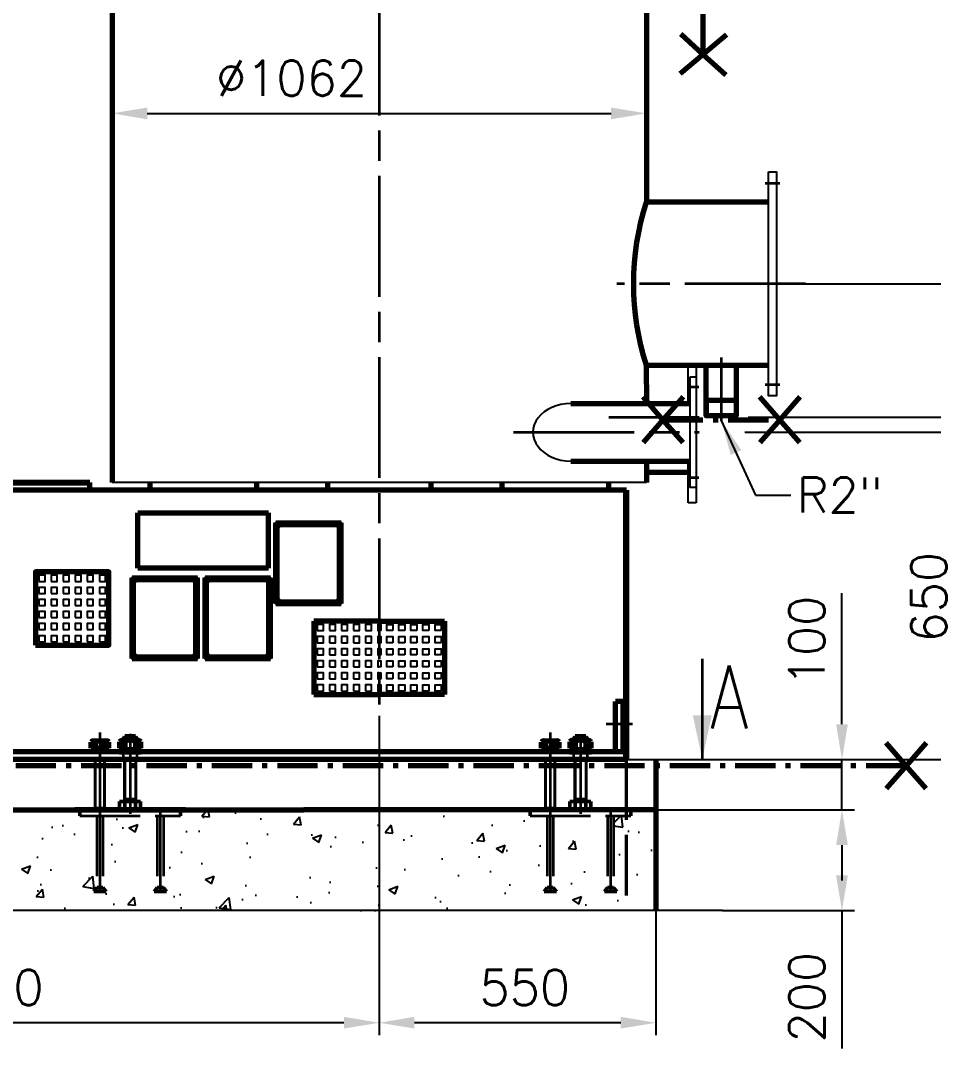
# Model space of a CAD drawing. Extents: x 0 to 11880, y 0 to 8400.
# Drawn here: x 2731 to 4546, y 4411 to 6453 of the extents above; entities that cross this region are included whole.
import ezdxf

# ---------------------------------------------------------------- set-up
doc = ezdxf.new("R2010")
doc.units = 0
doc.header["$LTSCALE"] = 20
for name, pattern in [('5', [0]), ('ACAD_ISO02W100', [15, 12, -3]), ('ACAD_ISO08W100', [36, 24, -3, 6, -3]), ('CENTER', [2, 1.25, -0.25, 0.25, -0.25]), ('ISO_10', [6.5, 4, -1, 0.5, -1])]:
    doc.linetypes.add(name, pattern=pattern)
doc.layers.get('0').update_dxf_attribs({"linetype": 'CONTINUOUS'})
doc.layers.get('DEFPOINTS').update_dxf_attribs({"linetype": 'CONTINUOUS'})
doc.layers.add('AHL-CEN-35', color=1, linetype='CENTER')
doc.layers.add('AHL-CON-70', color=7, linetype='CONTINUOUS')
for name, color, linetype, lineweight in [('M_EQUIP_A1', 1, 'CONTINUOUS', 35), ('M_EQUIP_D1', 3, 'CONTINUOUS', 35), ('M_EQUIP_E2', 4, 'CONTINUOUS', 25), ('M_EQUIP_E3', 3, 'CONTINUOUS', 35), ('M_EQUIP_E5', 2, 'ACAD_ISO02W100', 50), ('M_EQUIP_E7', 7, 'CONTINUOUS', 70), ('M_EQUIP_E8', 8, 'ACAD_ISO08W100', 18), ('M_EQUIP_H_', 4, 'CONTINUOUS', 25), ('M_EQUIP_T13', 3, 'CONTINUOUS', 35)]:
    doc.layers.add(name, color=color, linetype=linetype, lineweight=lineweight)
doc.styles.add('SIMPLEX', font='simplex.shx')
doc.dimstyles.new('NORDIC', dxfattribs={"dimscale": 20, "dimtxt": 3.5, "dimasz": 3.5, "dimexe": 1.25, "dimexo": 0, "dimgap": 0.6, "dimtad": 0, "dimdec": 0, "dimdsep": 46, "dimtxsty": 'SIMPLEX', "dimcen": 0, "dimclrd": 3, "dimclre": 3, "dimclrt": 3, "dimadec": 0, "dimazin": 0, "dimtfac": 1, "dimtdec": 3, "dimtmove": 0, "dimatfit": 3, "dimfxl": 1, "dimtvp": 1, "dimtolj": 1, "dimtzin": 0, "dimarcsym": 0})

# ---------------------------------------------------------------- blocks, each defined once
blk = doc.blocks.new('*D11')
at = {"layer": 'DEFPOINTS', "color": 0, "linetype": 'Continuous', "lineweight": 25, "transparency": 16777216}
for p in [(2965.9, 7425.1), (5756, 7425.1), (3994, 4984.9)]:
    blk.add_point(p, dxfattribs=at)
at = {"layer": 'M_EQUIP_D1', "color": 3, "linetype": 'Continuous', "lineweight": -2, "transparency": 16777216}
for p, q in [((2965.9, 7425.1), (5781, 7425.1)), ((5756, 5054.9), (5756, 7355.1)), ((3994, 4984.9), (5781, 4984.9))]:
    blk.add_line(p, q, dxfattribs=at)
at = {"layer": 'M_EQUIP_D1', "color": 3, "linetype": 'Continuous', "lineweight": 25, "transparency": 16777216}
for points in [[(5744.4, 7355.1), (5767.7, 7355.1), (5756, 7425.1)], [(5744.4, 5054.9), (5767.7, 5054.9), (5756, 4984.9)]]:
    blk.add_solid(points, dxfattribs=at)
at = {"layer": 'M_EQUIP_D1', "color": 3, "linetype": 'Continuous', "transparency": 16777216, "insert": (5686, 6205), "char_height": 70, "attachment_point": 5, "rotation": 90, "style": 'SIMPLEX'}
blk.add_mtext('\\A1;~2440', dxfattribs=at)
blk = doc.blocks.new('*D12')
at = {"layer": 'DEFPOINTS', "color": 0, "linetype": 'Continuous', "lineweight": 25, "transparency": 16777216}
for p in [(4025, 6909.9), (5563.3, 6909.9), (3994, 4984.9)]:
    blk.add_point(p, dxfattribs=at)
at = {"layer": 'M_EQUIP_D1', "color": 3, "linetype": 'Continuous', "lineweight": -2, "transparency": 16777216}
for p, q in [((4025, 6909.9), (5588.3, 6909.9)), ((5563.3, 5054.9), (5563.3, 6839.9)), ((3994, 4984.9), (5588.3, 4984.9))]:
    blk.add_line(p, q, dxfattribs=at)
at = {"layer": 'M_EQUIP_D1', "color": 3, "linetype": 'Continuous', "lineweight": 25, "transparency": 16777216}
for points in [[(5551.6, 6839.9), (5575, 6839.9), (5563.3, 6909.9)], [(5551.6, 5054.9), (5575, 5054.9), (5563.3, 4984.9)]]:
    blk.add_solid(points, dxfattribs=at)
at = {"layer": 'M_EQUIP_D1', "color": 3, "linetype": 'Continuous', "transparency": 16777216, "insert": (5493.3, 5947.4), "char_height": 70, "attachment_point": 5, "rotation": 90, "style": 'SIMPLEX'}
blk.add_mtext('\\A1;1925', dxfattribs=at)
blk = doc.blocks.new('*D43')
at = {"layer": 'DEFPOINTS', "color": 0, "linetype": 'Continuous', "lineweight": 25, "transparency": 16777216}
for p in [(3975, 6268.5), (2913, 6207.1), (3975, 6202.1)]:
    blk.add_point(p, dxfattribs=at)
at = {"layer": 'M_EQUIP_D1', "color": 3, "linetype": 'Continuous', "lineweight": -2, "transparency": 16777216}
for p, q in [((2913, 6207.1), (2913, 6293.5)), ((3975, 6202.1), (3975, 6293.5)), ((2983, 6268.5), (3905, 6268.5))]:
    blk.add_line(p, q, dxfattribs=at)
at = {"layer": 'M_EQUIP_D1', "color": 3, "linetype": 'Continuous', "lineweight": 25, "transparency": 16777216}
for points in [[(2983, 6280.1), (2983, 6256.8), (2913, 6268.5)], [(3905, 6280.1), (3905, 6256.8), (3975, 6268.5)]]:
    blk.add_solid(points, dxfattribs=at)
at = {"layer": 'M_EQUIP_D1', "color": 3, "linetype": 'Continuous', "transparency": 16777216, "insert": (3269.8, 6338.5), "char_height": 70, "attachment_point": 5, "style": 'SIMPLEX'}
blk.add_mtext('\\A1;%%c1062', dxfattribs=at)
blk = doc.blocks.new('KILVET')
at = {"layer": 'M_EQUIP_E7', "linetype": 'Continuous'}
for p, q in [((-63.3, -81.7), (-63.3, 78.3)), ((-63.3, 78.3), (66.7, 78.3)), ((-60.3, -75), (-60.3, 71.5)), ((-56.6, 75.3), (59.9, 75.3)), ((63.7, -75), (63.7, 71.5)), ((66.7, -81.7), (66.7, 78.3)), ((-56.6, -78.7), (59.9, -78.7)), ((-63.3, -81.7), (66.7, -81.7))]:
    blk.add_line(p, q, dxfattribs=at)
for centre in [(-60.3, 75.3), (63.7, 75.3), (-60.3, -78.7), (63.7, -78.7)]:
    blk.add_circle(centre, 1.75, dxfattribs=at)
for centre, start, end in [((-60.3, 75.3), 270, 0), ((63.7, 75.3), 180, 270), ((-60.3, -78.7), 0, 90), ((63.7, -78.7), 90, 180)]:
    blk.add_arc(centre, 3.75, start, end, dxfattribs=at)
blk = doc.blocks.new('10323818')
at = {"layer": 'M_EQUIP_E7', "linetype": 'Continuous'}
for p, q in [((0, 22), (0, -22)), ((4, 22), (0, 22)), ((4, -22), (4, 22)), ((0, -22), (4, -22))]:
    blk.add_line(p, q, dxfattribs=at)
at = {"layer": 'M_EQUIP_E8', "linetype": 'CENTER'}
blk.add_line((-3, 0), (7, 0), dxfattribs=at)
blk = doc.blocks.new('14491978')
at = {"layer": 'M_EQUIP_E7', "linetype": 'Continuous'}
for p, q in [((3.2, 20.9), (16, 20.9)), ((0, 15.7), (0, -15.7)), ((3.2, 10.4), (16, 10.4)), ((19.2, 15.7), (19.2, -15.7)), ((3.2, -10.4), (16, -10.4)), ((3.2, -20.9), (16, -20.9))]:
    blk.add_line(p, q, dxfattribs=at)
for centre, radius, start, end in [((5.9, 15.7), 5.86, 116.9812, 243.0188), ((13.3, 15.7), 5.86, 296.9812, 63.0188), ((18.6, 0), 18.6, 145.918, 214.082), ((0.6, 0), 18.6, 325.918, 34.082), ((5.9, -15.7), 5.86, 116.9812, 243.0188), ((13.3, -15.7), 5.86, 296.9812, 63.0188)]:
    blk.add_arc(centre, radius, start, end, dxfattribs=at)
at = {"layer": 'M_EQUIP_E8', "linetype": 'CENTER'}
blk.add_line((-3.2, 0), (22.4, 0), dxfattribs=at)
blk = doc.blocks.new('*D44')
at = {"layer": 'DEFPOINTS', "color": 0, "linetype": 'Continuous', "lineweight": 25, "transparency": 16777216}
for p in [(4149, 6679.9), (5364.2, 6679.9), (3994, 4984.9)]:
    blk.add_point(p, dxfattribs=at)
at = {"layer": 'M_EQUIP_D1', "color": 3, "linetype": 'Continuous', "lineweight": -2, "transparency": 16777216}
for p, q in [((4149, 6679.9), (5389.2, 6679.9)), ((5364.2, 5054.9), (5364.2, 6609.9)), ((3994, 4984.9), (5389.2, 4984.9))]:
    blk.add_line(p, q, dxfattribs=at)
at = {"layer": 'M_EQUIP_D1', "color": 3, "linetype": 'Continuous', "lineweight": 25, "transparency": 16777216}
for points in [[(5352.5, 6609.9), (5375.8, 6609.9), (5364.2, 6679.9)], [(5352.5, 5054.9), (5375.8, 5054.9), (5364.2, 4984.9)]]:
    blk.add_solid(points, dxfattribs=at)
at = {"layer": 'M_EQUIP_D1', "color": 3, "linetype": 'Continuous', "transparency": 16777216, "insert": (5294.2, 5832.4), "char_height": 70, "attachment_point": 5, "rotation": 90, "style": 'SIMPLEX'}
blk.add_mtext('\\A1;1695', dxfattribs=at)
blk = doc.blocks.new('*D45')
at = {"layer": 'DEFPOINTS', "color": 0, "linetype": 'Continuous', "lineweight": 25, "transparency": 16777216}
for p in [(4291.4, 5929.9), (5177.9, 5929.9), (3994, 4984.9)]:
    blk.add_point(p, dxfattribs=at)
at = {"layer": 'M_EQUIP_D1', "color": 3, "linetype": 'Continuous', "lineweight": -2, "transparency": 16777216}
for p, q in [((4291.4, 5929.9), (5202.9, 5929.9)), ((5177.9, 5054.9), (5177.9, 5859.9)), ((3994, 4984.9), (5202.9, 4984.9))]:
    blk.add_line(p, q, dxfattribs=at)
at = {"layer": 'M_EQUIP_D1', "color": 3, "linetype": 'Continuous', "lineweight": 25, "transparency": 16777216}
for points in [[(5166.2, 5859.9), (5189.5, 5859.9), (5177.9, 5929.9)], [(5166.2, 5054.9), (5189.5, 5054.9), (5177.9, 4984.9)]]:
    blk.add_solid(points, dxfattribs=at)
at = {"layer": 'M_EQUIP_D1', "color": 3, "linetype": 'Continuous', "transparency": 16777216, "insert": (5107.9, 5457.4), "char_height": 70, "attachment_point": 5, "rotation": 90, "style": 'SIMPLEX'}
blk.add_mtext('\\A1;945', dxfattribs=at)
blk = doc.blocks.new('*D46')
at = {"layer": 'DEFPOINTS', "color": 0, "linetype": 'Continuous', "lineweight": 25, "transparency": 16777216}
for p in [(3994, 4884.8), (4126.1, 4684.8), (4363.8, 4684.8)]:
    blk.add_point(p, dxfattribs=at)
at = {"layer": 'M_EQUIP_D1', "color": 3, "linetype": 'Continuous', "lineweight": -2, "transparency": 16777216}
for p, q in [((3994, 4884.8), (4388.8, 4884.8)), ((4363.8, 4814.8), (4363.8, 4754.8)), ((4126.1, 4684.8), (4388.8, 4684.8)), ((4363.8, 4684.8), (4363.8, 4410.8))]:
    blk.add_line(p, q, dxfattribs=at)
at = {"layer": 'M_EQUIP_D1', "color": 3, "linetype": 'Continuous', "lineweight": 25, "transparency": 16777216}
for points in [[(4352.1, 4814.8), (4375.5, 4814.8), (4363.8, 4884.8)], [(4352.1, 4754.8), (4375.5, 4754.8), (4363.8, 4684.8)]]:
    blk.add_solid(points, dxfattribs=at)
at = {"layer": 'M_EQUIP_D1', "color": 3, "linetype": 'Continuous', "transparency": 16777216, "insert": (4293.8, 4512.8), "char_height": 70, "attachment_point": 5, "rotation": 90, "style": 'SIMPLEX'}
blk.add_mtext('\\A1;200', dxfattribs=at)
blk = doc.blocks.new('*D47')
at = {"layer": 'DEFPOINTS', "color": 0, "linetype": 'Continuous', "lineweight": 25, "transparency": 16777216}
for p in [(3994, 4984.9), (3994, 4884.8), (4363.8, 4884.8)]:
    blk.add_point(p, dxfattribs=at)
at = {"layer": 'M_EQUIP_D1', "color": 3, "linetype": 'Continuous', "lineweight": -2, "transparency": 16777216}
for p, q in [((4363.8, 5054.9), (4363.8, 5315.6)), ((3994, 4984.9), (4388.8, 4984.9)), ((4363.8, 4884.8), (4363.8, 4984.9)), ((3994, 4884.8), (4388.8, 4884.8)), ((4363.8, 4814.8), (4363.8, 4744.8))]:
    blk.add_line(p, q, dxfattribs=at)
at = {"layer": 'M_EQUIP_D1', "color": 3, "linetype": 'Continuous', "lineweight": 25, "transparency": 16777216}
for points in [[(4352.1, 5054.9), (4375.5, 5054.9), (4363.8, 4984.9)], [(4352.1, 4814.8), (4375.5, 4814.8), (4363.8, 4884.8)]]:
    blk.add_solid(points, dxfattribs=at)
at = {"layer": 'M_EQUIP_D1', "color": 3, "linetype": 'Continuous', "transparency": 16777216, "insert": (4293.8, 5220.2), "char_height": 70, "attachment_point": 5, "rotation": 90, "style": 'SIMPLEX'}
blk.add_mtext('\\A1;100', dxfattribs=at)
blk = doc.blocks.new('*D48')
at = {"layer": 'DEFPOINTS', "color": 0, "linetype": 'Continuous', "lineweight": 25, "transparency": 16777216}
for p in [(4177.5, 5664.9), (3994, 4984.9), (4884.2, 4984.9)]:
    blk.add_point(p, dxfattribs=at)
at = {"layer": 'M_EQUIP_D1', "color": 3, "linetype": 'Continuous', "lineweight": -2, "transparency": 16777216}
for p, q in [((4177.5, 5664.9), (4909.2, 5664.9)), ((4884.2, 5594.9), (4884.2, 5054.9)), ((3994, 4984.9), (4909.2, 4984.9))]:
    blk.add_line(p, q, dxfattribs=at)
at = {"layer": 'M_EQUIP_D1', "color": 3, "linetype": 'Continuous', "lineweight": 25, "transparency": 16777216}
for points in [[(4872.5, 5594.9), (4895.8, 5594.9), (4884.2, 5664.9)], [(4872.5, 5054.9), (4895.8, 5054.9), (4884.2, 4984.9)]]:
    blk.add_solid(points, dxfattribs=at)
at = {"layer": 'M_EQUIP_D1', "color": 3, "linetype": 'Continuous', "transparency": 16777216, "insert": (4814.2, 5306.3), "char_height": 70, "attachment_point": 5, "rotation": 90, "style": 'SIMPLEX'}
blk.add_mtext('\\A1;680', dxfattribs=at)
blk = doc.blocks.new('*D49')
at = {"layer": 'DEFPOINTS', "color": 0, "linetype": 'Continuous', "lineweight": 25, "transparency": 16777216}
for p in [(4170.9, 5634.9), (3994, 4984.9), (4606.3, 4984.9)]:
    blk.add_point(p, dxfattribs=at)
at = {"layer": 'M_EQUIP_D1', "color": 3, "linetype": 'Continuous', "lineweight": -2, "transparency": 16777216}
for p, q in [((4170.9, 5634.9), (4631.3, 5634.9)), ((4606.3, 5564.9), (4606.3, 5054.9)), ((3994, 4984.9), (4631.3, 4984.9))]:
    blk.add_line(p, q, dxfattribs=at)
at = {"layer": 'M_EQUIP_D1', "color": 3, "linetype": 'Continuous', "lineweight": 25, "transparency": 16777216}
for points in [[(4594.6, 5564.9), (4618, 5564.9), (4606.3, 5634.9)], [(4594.6, 5054.9), (4618, 5054.9), (4606.3, 4984.9)]]:
    blk.add_solid(points, dxfattribs=at)
at = {"layer": 'M_EQUIP_D1', "color": 3, "linetype": 'Continuous', "transparency": 16777216, "insert": (4536.3, 5307.4), "char_height": 70, "attachment_point": 5, "rotation": 90, "style": 'SIMPLEX'}
blk.add_mtext('\\A1;650', dxfattribs=at)
blk = doc.blocks.new('CUTARROW')
at = {"color": 0, "linetype": 'Continuous'}
blk.add_line((-8, 0), (0, 0), dxfattribs=at)
blk.add_solid([(-3.5, 0.75), (-3.5, -0.75), (0, 0)], dxfattribs=at)
at = {"color": 7, "linetype": 'Continuous', "style": 'SIMPLEX', "width": 0.8}
blk.add_attdef('A', (-8, 1), '', height=5, dxfattribs=at)
blk = doc.blocks.new('*D35')
at = {"layer": 'DEFPOINTS', "color": 0, "linetype": 'Continuous', "lineweight": 25, "transparency": 16777216}
for p in [(3919, 7814.9), (5967.4, 7814.9), (3994, 4984.9)]:
    blk.add_point(p, dxfattribs=at)
at = {"layer": 'M_EQUIP_D1', "color": 3, "linetype": 'Continuous', "lineweight": -2, "transparency": 16777216}
for p, q in [((3919, 7814.9), (5992.4, 7814.9)), ((5967.4, 5054.9), (5967.4, 7744.9)), ((3994, 4984.9), (5992.4, 4984.9))]:
    blk.add_line(p, q, dxfattribs=at)
at = {"layer": 'M_EQUIP_D1', "color": 3, "linetype": 'Continuous', "lineweight": 25, "transparency": 16777216}
for points in [[(5955.8, 7744.9), (5979.1, 7744.9), (5967.4, 7814.9)], [(5955.8, 5054.9), (5979.1, 5054.9), (5967.4, 4984.9)]]:
    blk.add_solid(points, dxfattribs=at)
at = {"layer": 'M_EQUIP_D1', "color": 3, "linetype": 'Continuous', "transparency": 16777216, "insert": (5897.4, 6351), "char_height": 70, "attachment_point": 5, "rotation": 90, "style": 'SIMPLEX'}
blk.add_mtext('\\A1;SCREEN CYLINDER min.2830', dxfattribs=at)
blk = doc.blocks.new('*D36')
at = {"layer": 'DEFPOINTS', "color": 0, "linetype": 'Continuous', "lineweight": 25, "transparency": 16777216}
for p in [(3444, 5071.7), (3994, 4684.8), (3444, 4461.9)]:
    blk.add_point(p, dxfattribs=at)
at = {"layer": 'M_EQUIP_D1', "color": 3, "linetype": 'Continuous', "lineweight": -2, "transparency": 16777216}
for p, q in [((3444, 5071.7), (3444, 4436.9)), ((3994, 4684.8), (3994, 4436.9)), ((3924, 4461.9), (3514, 4461.9))]:
    blk.add_line(p, q, dxfattribs=at)
at = {"layer": 'M_EQUIP_D1', "color": 3, "linetype": 'Continuous', "lineweight": 25, "transparency": 16777216}
for points in [[(3514, 4473.6), (3514, 4450.3), (3444, 4461.9)], [(3924, 4473.6), (3924, 4450.3), (3994, 4461.9)]]:
    blk.add_solid(points, dxfattribs=at)
at = {"layer": 'M_EQUIP_D1', "color": 3, "linetype": 'Continuous', "transparency": 16777216, "insert": (3733.4, 4531.9), "char_height": 70, "attachment_point": 5, "style": 'SIMPLEX'}
blk.add_mtext('\\A1;550', dxfattribs=at)
blk = doc.blocks.new('*D37')
at = {"layer": 'DEFPOINTS', "color": 0, "linetype": 'Continuous', "lineweight": 25, "transparency": 16777216}
for p in [(3444, 5071.7), (1844, 4684.8), (1844, 4461.9)]:
    blk.add_point(p, dxfattribs=at)
at = {"layer": 'M_EQUIP_D1', "color": 3, "linetype": 'Continuous', "lineweight": -2, "transparency": 16777216}
for p, q in [((3444, 5071.7), (3444, 4436.9)), ((1844, 4684.8), (1844, 4436.9)), ((3374, 4461.9), (1914, 4461.9))]:
    blk.add_line(p, q, dxfattribs=at)
at = {"layer": 'M_EQUIP_D1', "color": 3, "linetype": 'Continuous', "lineweight": 25, "transparency": 16777216}
for points in [[(1914, 4473.6), (1914, 4450.3), (1844, 4461.9)], [(3374, 4473.6), (3374, 4450.3), (3444, 4461.9)]]:
    blk.add_solid(points, dxfattribs=at)
at = {"layer": 'M_EQUIP_D1', "color": 3, "linetype": 'Continuous', "transparency": 16777216, "insert": (2657.1, 4531.9), "char_height": 70, "attachment_point": 5, "style": 'SIMPLEX'}
blk.add_mtext('\\A1;1600', dxfattribs=at)

msp = doc.modelspace()

# ---------------------------------------------------------------- hatches: boundary and pattern name
at = {"layer": 'M_EQUIP_H_', "linetype": 'Continuous'}
h = msp.add_hatch(dxfattribs=at)
h.set_pattern_fill('AR-CONC', color=4, style=0)
h.set_pattern_definition([(50, (-876.1, 143.71), (182.1847, -15.939), [19.05, -209.55]), (355, (-876.1, 143.71), (-35.243, 191.0566), [15.24, -167.64]), (100.451, (-860.92, 142.38), (146.9425, 175.1167), [16.19, -178.09]), (46.1842, (-876.1, 194.51), (271.079, -42.042), [28.575, -314.325]), (96.6356, (-853.5, 191), (237.404, 247.426), [24.285, -267.135]), (351.184, (-876.1, 194.5), (237.405, 247.425), [22.86, -251.46]), (21, (-850.7, 181.81), (151.615, -102.2655), [19.05, -209.55]), (326, (-850.7, 181.81), (61.802, 184.188), [15.24, -167.64]), (71.4514, (-838.07, 173.29), (213.4165, 81.923), [16.19, -178.09]), (37.5, (-876.1, 143.71), (3.0886, 84.55504), [0, -165.608, 0, -170.18, 0, -168.275]), (7.5, (-876.1, 143.71), (66.8197, 100.1806), [0, -97.028, 0, -161.798, 0, -64.135]), (327.5, (-932.744, 143.71), (135.5906, -5.72874), [0, -63.5, 0, -198.12, 0, -262.89]), (317.5, (-958.14, 143.71), (148.1292, 25.4265), [0, -82.55, 0, -131.572, 0, -186.69])])
h.paths.add_polyline_path([(3994, 4684.8), (3994, 4884.8), (3944, 4884.8), (3944, 4872.8), (3910, 4872.8), (3910, 4730.5), (3916.3, 4722.8), (3898, 4722.8), (3891.7, 4722.8), (3898, 4730.5), (3898, 4872.8), (3790, 4872.8), (3790, 4730.5), (3796.3, 4722.8), (3790, 4722.8), (3771.7, 4722.8), (3778, 4730.5), (3778, 4872.8), (3744, 4872.8), (3744, 4884.8), (3294, 4884.8), (3049, 4884.8), (3049, 4872.8), (3015, 4872.8), (3015, 4730.5), (3021.3, 4722.8), (3003, 4722.8), (2996.7, 4722.8), (3003, 4730.5), (3003, 4872.8), (2895, 4872.8), (2895, 4730.5), (2901.3, 4722.8), (2895, 4722.8), (2876.7, 4722.8), (2883, 4730.5), (2883, 4872.8), (2849, 4872.8), (2849, 4884.8), (2094, 4884.8), (2094, 4872.8), (2060, 4872.8), (2060, 4730.5), (2066.3, 4722.8), (2048, 4722.8), (2041.7, 4722.8), (2048, 4730.5), (2048, 4872.8), (1940, 4872.8), (1940, 4730.5), (1946.3, 4722.8), (1940, 4722.8), (1921.7, 4722.8), (1928, 4730.5), (1928, 4872.8), (1894, 4872.8), (1894, 4884.8), (1844, 4884.8), (1844, 4684.8)])

# ---------------------------------------------------------------- linework, layer by layer
at = {"layer": 'AHL-CEN-35', "color": 5, "linetype": 'ISO_10', "lineweight": 70}
for p, q in [((4088.2, 6385.6), (4088.2, 6968.3)), ((4007.6, 5659.9), (4240.4, 5659.9)), ((4491.6, 4972.6), (1508.2, 4972.6))]:
    msp.add_line(p, q, dxfattribs=at)
for points in [[(4134.2, 6424.5), (4088.2, 6385.6), (4042.3, 6346.8)], [(4043.8, 6426.2), (4088.2, 6385.6), (4132.7, 6345)], [(4047.9, 5705.1), (4008.1, 5659.9), (3968.4, 5614.7)], [(4047.9, 5614.7), (4008.1, 5659.9), (3968.4, 5705.1)], [(4280.2, 5614.7), (4240.4, 5659.9), (4200.7, 5705.1)], [(4280.2, 5705.1), (4240.4, 5659.9), (4200.7, 5614.7)], [(4531.3, 4927.4), (4491.6, 4972.6), (4451.8, 5017.8)], [(4531.3, 5017.8), (4491.6, 4972.6), (4451.8, 4927.4)]]:
    msp.add_lwpolyline(points, dxfattribs=at)
at = {"layer": 'AHL-CON-70', "linetype": 'Continuous'}
for p, q in [((4058, 5692), (4058, 5767.9)), ((4074, 5767.9), (4074, 5494.9)), ((4058, 5494.9), (4058, 5577.7)), ((3975, 5534.9), (2913, 5534.9)), ((4074, 5494.9), (4058, 5494.9)), ((3934, 4984.9), (3994, 4984.9)), ((4024.1, 4984.9), (4131.7, 4984.9))]:
    msp.add_line(p, q, dxfattribs=at)
at = {"layer": 'AHL-CON-70'}
msp.add_line((4126.1, 4684.8), (1614.9, 4684.8), dxfattribs=at)
at = {"layer": 'AHL-CON-70', "linetype": 'Continuous'}
for points in [[(4218, 6152.4), (4234, 6152.4), (4234, 5707.4), (4218, 5707.4)], [(4062, 5744.9), (4074, 5744.9), (4074, 5524.9), (4062, 5524.9)]]:
    msp.add_lwpolyline(points, close=True, dxfattribs=at)
at = {"layer": 'AHL-CON-70', "color": 7, "linetype": 'Continuous'}
msp.add_ellipse((3824.9, 5634.9), major_axis=(-75.2, 0.3), ratio=0.760349, start_param=-1.567835, end_param=1.573758, dxfattribs=at)
at = {"layer": 'DEFPOINTS', "color": 0, "linetype": 'ByBlock'}
for p in [(4094.2, 5672.9), (4153.8, 5667.9)]:
    msp.add_point(p, dxfattribs=at)
at = {"layer": 'M_EQUIP_E2', "color": 4, "linetype": 'Continuous', "lineweight": 25}
for p, q in [((4097.2, 5697.9), (4097.2, 5667.9)), ((4150.8, 5697.9), (4150.8, 5667.9))]:
    msp.add_line(p, q, dxfattribs=at)
for points in [[(2767.8, 5338.8), (2779.8, 5338.8), (2779.8, 5350.8), (2767.8, 5350.8)], [(2791.8, 5338.8), (2803.8, 5338.8), (2803.8, 5350.8), (2791.8, 5350.8)], [(2815.8, 5338.8), (2827.8, 5338.8), (2827.8, 5350.8), (2815.8, 5350.8)], [(2839.8, 5338.8), (2851.8, 5338.8), (2851.8, 5350.8), (2839.8, 5350.8)], [(2863.8, 5338.8), (2875.8, 5338.8), (2875.8, 5350.8), (2863.8, 5350.8)], [(2887.8, 5338.8), (2899.8, 5338.8), (2899.8, 5350.8), (2887.8, 5350.8)], [(2767.8, 5314.8), (2779.8, 5314.8), (2779.8, 5326.8), (2767.8, 5326.8)], [(2791.8, 5314.8), (2803.8, 5314.8), (2803.8, 5326.8), (2791.8, 5326.8)], [(2815.8, 5314.8), (2827.8, 5314.8), (2827.8, 5326.8), (2815.8, 5326.8)], [(2839.8, 5314.8), (2851.8, 5314.8), (2851.8, 5326.8), (2839.8, 5326.8)], [(2863.8, 5314.8), (2875.8, 5314.8), (2875.8, 5326.8), (2863.8, 5326.8)], [(2887.8, 5314.8), (2899.8, 5314.8), (2899.8, 5326.8), (2887.8, 5326.8)], [(2767.8, 5290.8), (2779.8, 5290.8), (2779.8, 5302.8), (2767.8, 5302.8)], [(2791.8, 5290.8), (2803.8, 5290.8), (2803.8, 5302.8), (2791.8, 5302.8)], [(2815.8, 5290.8), (2827.8, 5290.8), (2827.8, 5302.8), (2815.8, 5302.8)], [(2839.8, 5290.8), (2851.8, 5290.8), (2851.8, 5302.8), (2839.8, 5302.8)], [(2863.8, 5290.8), (2875.8, 5290.8), (2875.8, 5302.8), (2863.8, 5302.8)], [(2887.8, 5290.8), (2899.8, 5290.8), (2899.8, 5302.8), (2887.8, 5302.8)], [(2767.8, 5266.8), (2779.8, 5266.8), (2779.8, 5278.8), (2767.8, 5278.8)], [(2791.8, 5266.8), (2803.8, 5266.8), (2803.8, 5278.8), (2791.8, 5278.8)], [(2815.8, 5266.8), (2827.8, 5266.8), (2827.8, 5278.8), (2815.8, 5278.8)], [(2839.8, 5266.8), (2851.8, 5266.8), (2851.8, 5278.8), (2839.8, 5278.8)], [(2863.8, 5266.8), (2875.8, 5266.8), (2875.8, 5278.8), (2863.8, 5278.8)], [(2887.8, 5266.8), (2899.8, 5266.8), (2899.8, 5278.8), (2887.8, 5278.8)], [(2767.8, 5242.8), (2779.8, 5242.8), (2779.8, 5254.8), (2767.8, 5254.8)], [(2791.8, 5242.8), (2803.8, 5242.8), (2803.8, 5254.8), (2791.8, 5254.8)], [(2815.8, 5242.8), (2827.8, 5242.8), (2827.8, 5254.8), (2815.8, 5254.8)], [(2839.8, 5242.8), (2851.8, 5242.8), (2851.8, 5254.8), (2839.8, 5254.8)], [(2863.8, 5242.8), (2875.8, 5242.8), (2875.8, 5254.8), (2863.8, 5254.8)], [(2887.8, 5242.8), (2899.8, 5242.8), (2899.8, 5254.8), (2887.8, 5254.8)], [(3321, 5240.9), (3333, 5240.9), (3333, 5252.9), (3321, 5252.9)], [(3345, 5240.9), (3357, 5240.9), (3357, 5252.9), (3345, 5252.9)], [(3369, 5240.9), (3381, 5240.9), (3381, 5252.9), (3369, 5252.9)], [(3393, 5240.9), (3405, 5240.9), (3405, 5252.9), (3393, 5252.9)], [(3417, 5240.9), (3429, 5240.9), (3429, 5252.9), (3417, 5252.9)], [(3471, 5240.9), (3459, 5240.9), (3459, 5252.9), (3471, 5252.9)], [(3495, 5240.9), (3483, 5240.9), (3483, 5252.9), (3495, 5252.9)], [(3519, 5240.9), (3507, 5240.9), (3507, 5252.9), (3519, 5252.9)], [(3543, 5240.9), (3531, 5240.9), (3531, 5252.9), (3543, 5252.9)], [(3567, 5240.9), (3555, 5240.9), (3555, 5252.9), (3567, 5252.9)], [(2767.8, 5218.8), (2779.8, 5218.8), (2779.8, 5230.8), (2767.8, 5230.8)], [(2791.8, 5218.8), (2803.8, 5218.8), (2803.8, 5230.8), (2791.8, 5230.8)], [(2815.8, 5218.8), (2827.8, 5218.8), (2827.8, 5230.8), (2815.8, 5230.8)], [(2839.8, 5218.8), (2851.8, 5218.8), (2851.8, 5230.8), (2839.8, 5230.8)], [(2863.8, 5218.8), (2875.8, 5218.8), (2875.8, 5230.8), (2863.8, 5230.8)], [(2887.8, 5218.8), (2899.8, 5218.8), (2899.8, 5230.8), (2887.8, 5230.8)], [(3321, 5216.9), (3333, 5216.9), (3333, 5228.9), (3321, 5228.9)], [(3345, 5216.9), (3357, 5216.9), (3357, 5228.9), (3345, 5228.9)], [(3369, 5216.9), (3381, 5216.9), (3381, 5228.9), (3369, 5228.9)], [(3393, 5216.9), (3405, 5216.9), (3405, 5228.9), (3393, 5228.9)], [(3417, 5216.9), (3429, 5216.9), (3429, 5228.9), (3417, 5228.9)], [(3471, 5216.9), (3459, 5216.9), (3459, 5228.9), (3471, 5228.9)], [(3495, 5216.9), (3483, 5216.9), (3483, 5228.9), (3495, 5228.9)], [(3519, 5216.9), (3507, 5216.9), (3507, 5228.9), (3519, 5228.9)], [(3543, 5216.9), (3531, 5216.9), (3531, 5228.9), (3543, 5228.9)], [(3567, 5216.9), (3555, 5216.9), (3555, 5228.9), (3567, 5228.9)], [(3321, 5192.9), (3333, 5192.9), (3333, 5204.9), (3321, 5204.9)], [(3345, 5192.9), (3357, 5192.9), (3357, 5204.9), (3345, 5204.9)], [(3369, 5192.9), (3381, 5192.9), (3381, 5204.9), (3369, 5204.9)], [(3393, 5192.9), (3405, 5192.9), (3405, 5204.9), (3393, 5204.9)], [(3417, 5192.9), (3429, 5192.9), (3429, 5204.9), (3417, 5204.9)], [(3471, 5192.9), (3459, 5192.9), (3459, 5204.9), (3471, 5204.9)], [(3495, 5192.9), (3483, 5192.9), (3483, 5204.9), (3495, 5204.9)], [(3519, 5192.9), (3507, 5192.9), (3507, 5204.9), (3519, 5204.9)], [(3543, 5192.9), (3531, 5192.9), (3531, 5204.9), (3543, 5204.9)], [(3567, 5192.9), (3555, 5192.9), (3555, 5204.9), (3567, 5204.9)], [(3321, 5168.9), (3333, 5168.9), (3333, 5180.9), (3321, 5180.9)], [(3345, 5168.9), (3357, 5168.9), (3357, 5180.9), (3345, 5180.9)], [(3369, 5168.9), (3381, 5168.9), (3381, 5180.9), (3369, 5180.9)], [(3393, 5168.9), (3405, 5168.9), (3405, 5180.9), (3393, 5180.9)], [(3417, 5168.9), (3429, 5168.9), (3429, 5180.9), (3417, 5180.9)], [(3471, 5168.9), (3459, 5168.9), (3459, 5180.9), (3471, 5180.9)], [(3495, 5168.9), (3483, 5168.9), (3483, 5180.9), (3495, 5180.9)], [(3519, 5168.9), (3507, 5168.9), (3507, 5180.9), (3519, 5180.9)], [(3543, 5168.9), (3531, 5168.9), (3531, 5180.9), (3543, 5180.9)], [(3567, 5168.9), (3555, 5168.9), (3555, 5180.9), (3567, 5180.9)], [(3321, 5144.9), (3333, 5144.9), (3333, 5156.9), (3321, 5156.9)], [(3345, 5144.9), (3357, 5144.9), (3357, 5156.9), (3345, 5156.9)], [(3369, 5144.9), (3381, 5144.9), (3381, 5156.9), (3369, 5156.9)], [(3393, 5144.9), (3405, 5144.9), (3405, 5156.9), (3393, 5156.9)], [(3417, 5144.9), (3429, 5144.9), (3429, 5156.9), (3417, 5156.9)], [(3471, 5144.9), (3459, 5144.9), (3459, 5156.9), (3471, 5156.9)], [(3495, 5144.9), (3483, 5144.9), (3483, 5156.9), (3495, 5156.9)], [(3519, 5144.9), (3507, 5144.9), (3507, 5156.9), (3519, 5156.9)], [(3543, 5144.9), (3531, 5144.9), (3531, 5156.9), (3543, 5156.9)], [(3567, 5144.9), (3555, 5144.9), (3555, 5156.9), (3567, 5156.9)], [(3321, 5120.9), (3333, 5120.9), (3333, 5132.9), (3321, 5132.9)], [(3345, 5120.9), (3357, 5120.9), (3357, 5132.9), (3345, 5132.9)], [(3369, 5120.9), (3381, 5120.9), (3381, 5132.9), (3369, 5132.9)], [(3393, 5120.9), (3405, 5120.9), (3405, 5132.9), (3393, 5132.9)], [(3417, 5120.9), (3429, 5120.9), (3429, 5132.9), (3417, 5132.9)], [(3471, 5120.9), (3459, 5120.9), (3459, 5132.9), (3471, 5132.9)], [(3495, 5120.9), (3483, 5120.9), (3483, 5132.9), (3495, 5132.9)], [(3519, 5120.9), (3507, 5120.9), (3507, 5132.9), (3519, 5132.9)], [(3543, 5120.9), (3531, 5120.9), (3531, 5132.9), (3543, 5132.9)], [(3567, 5120.9), (3555, 5120.9), (3555, 5132.9), (3567, 5132.9)]]:
    msp.add_lwpolyline(points, close=True, dxfattribs=at)
for points in [[(3444, 5252.9), (3441, 5252.9), (3441, 5240.9), (3444, 5240.9)], [(3444, 5252.9), (3447, 5252.9), (3447, 5240.9), (3444, 5240.9)], [(3444, 5228.9), (3441, 5228.9), (3441, 5216.9), (3444, 5216.9)], [(3444, 5228.9), (3447, 5228.9), (3447, 5216.9), (3444, 5216.9)], [(3444, 5204.9), (3441, 5204.9), (3441, 5192.9), (3444, 5192.9)], [(3444, 5204.9), (3447, 5204.9), (3447, 5192.9), (3444, 5192.9)], [(3444, 5180.9), (3441, 5180.9), (3441, 5168.9), (3444, 5168.9)], [(3444, 5180.9), (3447, 5180.9), (3447, 5168.9), (3444, 5168.9)], [(3444, 5156.9), (3441, 5156.9), (3441, 5144.9), (3444, 5144.9)], [(3444, 5156.9), (3447, 5156.9), (3447, 5144.9), (3444, 5144.9)], [(3444, 5132.9), (3441, 5132.9), (3441, 5120.9), (3444, 5120.9)], [(3444, 5132.9), (3447, 5132.9), (3447, 5120.9), (3444, 5120.9)]]:
    msp.add_lwpolyline(points, dxfattribs=at)
at = {"layer": 'M_EQUIP_E3', "color": 3, "linetype": 'ACAD_ISO08W100', "lineweight": 35, "ltscale": 0.5}
for p, q in [((3444, 7224.2), (3444, 5071.7)), ((4291.4, 5929.9), (3916.6, 5929.9)), ((3900.4, 5664.9), (4080.1, 5664.9)), ((3710.9, 5634.9), (4080.1, 5634.9)), ((2889, 5038.2), (2889, 4874.9)), ((2949, 5035.8), (2949, 4876.8)), ((3784, 5038.2), (3784, 4874.9)), ((3844, 5034.8), (3844, 4876.8)), ((2889, 4884.8), (2889, 4722.8)), ((3009, 4884.8), (3009, 4722.8)), ((3784, 4884.8), (3784, 4722.8)), ((3904, 4884.8), (3904, 4722.8))]:
    msp.add_line(p, q, dxfattribs=at)
at = {"layer": 'M_EQUIP_E3', "color": 3, "linetype": 'ACAD_ISO08W100', "lineweight": 35}
for p, q in [((4211.5, 6129.9), (4240.5, 6129.9)), ((4124, 5783.5), (4124, 5658.4)), ((4057, 5724.9), (4079, 5724.9)), ((4211.5, 5729.9), (4240.5, 5729.9)), ((4057, 5544.9), (4079, 5544.9)), ((3947.6, 5054.9), (3895.1, 5054.9))]:
    msp.add_line(p, q, dxfattribs=at)
at = {"layer": 'M_EQUIP_E3', "linetype": 'Continuous'}
for p, q in [((2938.5, 5029.9), (2938.5, 5023.1)), ((2959.5, 5029.9), (2959.5, 5023.1)), ((3833.5, 5029.9), (3833.5, 5023.1)), ((3854.5, 5029.9), (3854.5, 5023.1)), ((2880.3, 4999.9), (2880.3, 5001.7)), ((2880.3, 4884.7), (2880.3, 4984.9)), ((2897.8, 4999.9), (2897.8, 5001.7)), ((2897.8, 4884.7), (2897.8, 4984.9)), ((2938.5, 4984.9), (2938.5, 4905.1)), ((2959.5, 4984.9), (2959.5, 4905.1)), ((3775.3, 4999.9), (3775.3, 5001.7)), ((3775.3, 4884.7), (3775.3, 4984.9)), ((3792.8, 4999.9), (3792.8, 5001.7)), ((3792.8, 4884.7), (3792.8, 4984.9)), ((3833.5, 4984.9), (3833.5, 4905.1)), ((3854.5, 4984.9), (3854.5, 4905.1))]:
    msp.add_line(p, q, dxfattribs=at)
at = {"layer": 'M_EQUIP_E3', "linetype": 'ACAD_ISO02W100', "ltscale": 0.5}
for p, q in [((2879, 4984.9), (2879, 4887.2)), ((2899, 4887.2), (2899, 4984.9)), ((2937, 4984.9), (2937, 4901.7)), ((2961, 4901.7), (2961, 4984.9)), ((3774, 4984.9), (3774, 4887.2)), ((3794, 4887.2), (3794, 4984.9)), ((3832, 4984.9), (3832, 4901.7)), ((3856, 4901.7), (3856, 4984.9)), ((3934, 4984.9), (3934, 4704.8)), ((3935.5, 4984.9), (3935.5, 4704.8)), ((2849, 4872.8), (3049, 4872.8)), ((2883, 4872.8), (2883, 4730.5)), ((2895, 4872.8), (2895, 4730.5)), ((3003, 4872.8), (3003, 4730.5)), ((3015, 4872.8), (3015, 4730.5)), ((3744, 4872.8), (3944, 4872.8)), ((3778, 4872.8), (3778, 4730.5)), ((3790, 4872.8), (3790, 4730.5)), ((3898, 4872.8), (3898, 4730.5)), ((3910, 4872.8), (3910, 4730.5))]:
    msp.add_line(p, q, dxfattribs=at)
at = {"layer": 'M_EQUIP_E3', "color": 2, "linetype": 'ACAD_ISO02W100'}
for p, q in [((2935, 4999.9), (2935, 4984.9)), ((2962.5, 4999.9), (2962.5, 4984.9)), ((3830, 4999.9), (3830, 4984.9)), ((3857.5, 4999.9), (3857.5, 4984.9))]:
    msp.add_line(p, q, dxfattribs=at)
at = {"layer": 'M_EQUIP_E3', "color": 3, "linetype": 'ACAD_ISO08W100', "lineweight": 35}
msp.add_lwpolyline([(2651.5, 5551.8), (2691.5, 5551.8), (2691.5, 5531.8), (2871.5, 5531.8)], dxfattribs=at)
at = {"layer": 'M_EQUIP_E5', "color": 2, "linetype": 'ACAD_ISO02W100', "lineweight": 50}
for p, q in [((2928.1, 4901.7), (2928.1, 4887.7)), ((2969.9, 4901.7), (2928.1, 4901.7)), ((2937, 4905.1), (2961, 4905.1)), ((2938.6, 4901.7), (2938.6, 4887.7)), ((2959.5, 4901.7), (2959.5, 4887.7)), ((2969.9, 4901.7), (2969.9, 4887.7)), ((3864.9, 4901.7), (3823.1, 4901.7)), ((3823.1, 4901.7), (3823.1, 4887.7)), ((3832, 4905.1), (3856, 4905.1)), ((3833.6, 4901.7), (3833.6, 4887.7)), ((3854.5, 4901.7), (3854.5, 4887.7)), ((3864.9, 4901.7), (3864.9, 4887.7)), ((2849, 4884.8), (2849, 4872.8)), ((2879, 4887.2), (2899, 4887.2)), ((2879, 4887.2), (2880.3, 4884.7)), ((2880.3, 4884.7), (2897.8, 4884.7)), ((2897.8, 4884.7), (2899, 4887.2)), ((2964.7, 4884.9), (2933.4, 4884.9)), ((3049, 4884.8), (3049, 4872.8)), ((3744, 4884.8), (3744, 4872.8)), ((3774, 4887.2), (3794, 4887.2)), ((3774, 4887.2), (3775.3, 4884.7)), ((3775.3, 4884.7), (3792.8, 4884.7)), ((3792.8, 4884.7), (3794, 4887.2)), ((3859.7, 4884.9), (3828.4, 4884.9)), ((3944, 4884.8), (3944, 4872.8)), ((2883, 4730.5), (2876.7, 4722.8)), ((2876.7, 4722.8), (2895, 4722.8)), ((2883, 4730.5), (2895, 4730.5)), ((2895, 4730.5), (2901.3, 4722.8)), ((2895, 4722.8), (2901.3, 4722.8)), ((3003, 4730.5), (2996.7, 4722.8)), ((3003, 4722.8), (2996.7, 4722.8)), ((3015, 4730.5), (3003, 4730.5)), ((3021.3, 4722.8), (3003, 4722.8)), ((3015, 4730.5), (3021.3, 4722.8)), ((3778, 4730.5), (3771.7, 4722.8)), ((3771.7, 4722.8), (3790, 4722.8)), ((3778, 4730.5), (3790, 4730.5)), ((3790, 4730.5), (3796.3, 4722.8)), ((3790, 4722.8), (3796.3, 4722.8)), ((3898, 4730.5), (3891.7, 4722.8)), ((3898, 4722.8), (3891.7, 4722.8)), ((3910, 4730.5), (3898, 4730.5)), ((3916.3, 4722.8), (3898, 4722.8)), ((3910, 4730.5), (3916.3, 4722.8))]:
    msp.add_line(p, q, dxfattribs=at)
for centre, radius, start, end in [((2933.4, 4891.2), 6.27, 213.5819, 326.4181), ((2949, 4905.7), 20.9, 239.9733, 300.0267), ((2964.7, 4891.2), 6.27, 213.5819, 326.4181), ((3828.4, 4891.2), 6.27, 213.5819, 326.4181), ((3844, 4905.7), 20.9, 239.9733, 300.0267), ((3859.7, 4891.2), 6.27, 213.5819, 326.4181)]:
    msp.add_arc(centre, radius, start, end, dxfattribs=at)
at = {"layer": 'M_EQUIP_E7', "color": 7, "linetype": 'Continuous', "lineweight": 70}
for p, q in [((4218, 6091.8), (3974.9, 6091.8)), ((4218, 5767.9), (3974.9, 5767.9)), ((3824.6, 5692), (4062, 5692)), ((3824.9, 5577.7), (4062, 5577.7)), ((2988, 5534.9), (2988, 5519.6)), ((3200, 5534.9), (3200, 5519.9)), ((3341.5, 5534.9), (3341.5, 5519.9)), ((3546.5, 5534.9), (3546.5, 5519.9)), ((3688, 5534.9), (3688, 5519.9)), ((3900, 5534.9), (3900, 5519.6)), ((3935.5, 5519.9), (3935.5, 4984.9)), ((3994, 4984.9), (3994, 4684.8)), ((3059, 4884.9), (2839, 4884.9)), ((3059, 4884.9), (2839, 4884.9))]:
    msp.add_line(p, q, dxfattribs=at)
at = {"layer": 'M_EQUIP_E7', "linetype": '5'}
for p, q in [((4094.2, 5741.7), (4094.2, 5767.9)), ((4153.8, 5767.9), (4153.8, 5734)), ((4153.8, 5697.9), (4094.2, 5697.9)), ((2964, 5474.9), (3224, 5474.9)), ((2964, 5364.9), (2964, 5474.9)), ((3224, 5364.9), (3224, 5474.9)), ((3224, 5364.9), (2964, 5364.9))]:
    msp.add_line(p, q, dxfattribs=at)
at = {"layer": 'M_EQUIP_E7', "linetype": 'Continuous'}
for p, q in [((4058, 5555.3), (3975, 5555.3)), ((2869, 5534.9), (2688.8, 5534.9)), ((2869, 5519.9), (2869, 5534.9)), ((3935.5, 5519.9), (2163.8, 5519.9)), ((3934, 4984.9), (3934, 5519.9)), ((3914, 4999.9), (3914, 5099.9)), ((3929, 5099.9), (3914, 5099.9)), ((3929, 4999.9), (3929, 5099.9)), ((2938.5, 5029.9), (2937, 5026.9)), ((2937, 5026.9), (2937, 5023.1)), ((2961, 5026.9), (2937, 5026.9)), ((2959.5, 5029.9), (2938.5, 5029.9)), ((2961, 5026.9), (2959.5, 5029.9)), ((2961, 5023.1), (2961, 5026.9)), ((3833.5, 5029.9), (3832, 5026.9)), ((3856, 5026.9), (3832, 5026.9)), ((3832, 5026.9), (3832, 5023.1)), ((3854.5, 5029.9), (3833.5, 5029.9)), ((3856, 5026.9), (3854.5, 5029.9)), ((3856, 5023.1), (3856, 5026.9)), ((2871.6, 5007.7), (2871.6, 5019.4)), ((2871.6, 5007.7), (2906.4, 5007.7)), ((2876, 5021.7), (2902.1, 5021.7)), ((2879, 5007.7), (2879, 4999.9)), ((2880.3, 5007.7), (2880.3, 5019.4)), ((2897.7, 5007.7), (2897.7, 5019.4)), ((2899, 4999.9), (2899, 5007.7)), ((2906.4, 5007.7), (2906.4, 5019.4)), ((3766.6, 5007.7), (3766.6, 5019.4)), ((3766.6, 5007.7), (3801.4, 5007.7)), ((3771, 5021.7), (3797.1, 5021.7)), ((3774, 5007.7), (3774, 4999.9)), ((3775.3, 5007.7), (3775.3, 5019.4)), ((3792.7, 5007.7), (3792.7, 5019.4)), ((3794, 4999.9), (3794, 5007.7)), ((3801.4, 5007.7), (3801.4, 5019.4)), ((3934, 4984.9), (1844, 4984.8)), ((3934, 4999.9), (1904, 4999.9)), ((2899, 5001.7), (2879, 5001.7)), ((3794, 5001.7), (3774, 5001.7)), ((3049, 4884.8), (2849, 4884.8)), ((3944, 4884.8), (3744, 4884.8))]:
    msp.add_line(p, q, dxfattribs=at)
at = {"layer": 'M_EQUIP_E7'}
for p, q in [((3444, 5259.9), (3314, 5259.9)), ((3314, 5259.9), (3314, 5113.9)), ((3444, 5259.9), (3574, 5259.9)), ((3574, 5259.9), (3574, 5113.9)), ((3314, 5113.9), (3444, 5113.9)), ((3574, 5113.9), (3444, 5113.9))]:
    msp.add_line(p, q, dxfattribs=at)
at = {"layer": 'M_EQUIP_E7', "linetype": '5'}
for points in [[(2913, 6879.9), (2913, 5534.9)], [(3975, 6517.9), (3975, 6091.8)], [(3974.9, 5767.9), (3975, 5692)], [(4153.8, 5734), (4153.8, 5667.9), (4094.2, 5667.9), (4094.2, 5741.7)], [(3975, 5577.7), (3975, 5534.9)]]:
    msp.add_lwpolyline(points, dxfattribs=at)
at = {"layer": 'M_EQUIP_E7'}
msp.add_lwpolyline([(2760.8, 5211.8), (2906.8, 5211.8), (2906.8, 5357.8), (2760.8, 5357.8)], close=True, dxfattribs=at)
for points in [[(1844, 4884.8), (3294, 4884.8)], [(3994, 4884.8), (3294, 4884.8)]]:
    msp.add_lwpolyline(points, dxfattribs=at)
at = {"layer": 'M_EQUIP_E7', "linetype": 'Continuous'}
for centre, radius, start, end in [((4475.1, 5929.9), 525.8, 162.0597, 197.9403), ((2876, 5016.5), 5.22, 33.5819, 146.4181), ((2889, 5004.3), 17.4, 59.9733, 120.0267), ((2902.1, 5016.5), 5.22, 33.5819, 146.4181), ((3771, 5016.5), 5.22, 33.5819, 146.4181), ((3784, 5004.3), 17.4, 59.9733, 120.0267), ((3797.1, 5016.5), 5.22, 33.5819, 146.4181)]:
    msp.add_arc(centre, radius, start, end, dxfattribs=at)

# ---------------------------------------------------------------- block references
at = {"linetype": 'Continuous', "rotation": 270}
for p in [(2949, 5023.1), (3844, 5023.1)]:
    msp.add_blockref('14491978', p, dxfattribs=at)
at = {"linetype": 'CENTER', "rotation": 90}
for p in [(2949, 4999.9), (3844, 4999.9)]:
    msp.add_blockref('10323818', p, dxfattribs=at)
at = {"layer": 'M_EQUIP_A1', "color": 2, "linetype": 'Continuous'}
ref = msp.add_blockref('CUTARROW', (4086.2, 4984.9), dxfattribs=dict(at, xscale=25, yscale=25, zscale=25, rotation=270))
ref.add_attrib('A', ' A', (4032.8, 5046.5), dxfattribs={"layer": '0', "color": 2, "linetype": 'Continuous', "height": 125, "style": 'SIMPLEX', "width": 0.8})
at = {"layer": 'M_EQUIP_E7', "linetype": 'Continuous'}
for p in [(3301.7, 5376.7), (3016.1, 5267.4), (3161.1, 5267.4)]:
    msp.add_blockref('KILVET', p, dxfattribs=at)

# ---------------------------------------------------------------- texts
at = {"layer": 'M_EQUIP_T13', "color": 3, "linetype": 'Continuous', "insert": (4226.3, 5510.3), "char_height": 70, "attachment_point": 4, "style": 'SIMPLEX'}
msp.add_mtext(' R2"', dxfattribs=at)

# ---------------------------------------------------------------- dimensions: what is measured, and where the dimension line sits
at = {"layer": 'M_EQUIP_D1', "linetype": 'Continuous'}
for base, p2, text, picture, middle in [((5967.4, 7814.9), (3919, 7814.9), 'SCREEN CYLINDER min.<>', '*D35', (5967.4, 6351)), ((5756, 7425.1), (2965.9, 7425.1), '~<>', '*D11', (5756, 6205))]:
    dim = msp.add_linear_dim(base=base, p1=(3994, 4984.9), p2=p2, angle=90, text=text, dimstyle='NORDIC', dxfattribs=at)
    dim.commit()
    dim.dimension.update_dxf_attribs({"geometry": picture, "text_midpoint": middle, "dimtype": 160})
for base, p1, p2, picture, middle in [((5563.3, 6909.9), (3994, 4984.9), (4025, 6909.9), '*D12', (5563.3, 5947.4)), ((5364.2, 6679.9), (3994, 4984.9), (4149, 6679.9), '*D44', (5364.2, 5832.4)), ((5177.9, 5929.9), (3994, 4984.9), (4291.4, 5929.9), '*D45', (5177.9, 5457.4)), ((4884.2, 4984.9), (4177.5, 5664.9), (3994, 4984.9), '*D48', (4884.2, 5306.3)), ((4606.3, 4984.9), (4170.9, 5634.9), (3994, 4984.9), '*D49', (4606.3, 5307.4)), ((4363.8, 4884.8), (3994, 4984.9), (3994, 4884.8), '*D47', (4363.8, 5220.2)), ((4363.8, 4684.8), (3994, 4884.8), (4126.1, 4684.8), '*D46', (4363.8, 4512.8))]:
    dim = msp.add_linear_dim(base=base, p1=p1, p2=p2, angle=90, dimstyle='NORDIC', dxfattribs=at)
    dim.commit()
    dim.dimension.update_dxf_attribs({"geometry": picture, "text_midpoint": middle, "dimtype": 160})
dim = msp.add_linear_dim(base=(3975, 6268.5), p1=(2913, 6207.1), p2=(3975, 6202.1), text='%%c<>', dimstyle='NORDIC', dxfattribs=at)
dim.commit()
dim.dimension.update_dxf_attribs({"geometry": '*D43', "text_midpoint": (3269.8, 6268.5), "dimtype": 160})
for base, p1, p2, picture, middle in [((1844, 4461.9), (3444, 5071.7), (1844, 4684.8), '*D37', (2657.1, 4461.9)), ((3444, 4461.9), (3994, 4684.8), (3444, 5071.7), '*D36', (3733.4, 4461.9))]:
    dim = msp.add_linear_dim(base=base, p1=p1, p2=p2, dimstyle='NORDIC', dxfattribs=at)
    dim.commit()
    dim.dimension.update_dxf_attribs({"geometry": picture, "text_midpoint": middle, "dimtype": 160})

# ---------------------------------------------------------------- leaders
at = {"layer": 'M_EQUIP_D1', "color": 3, "linetype": 'Continuous'}
msp.add_leader([(4124, 5658.4), (4192, 5510.3), (4262, 5510.3)], dimstyle='NORDIC', override={"dimscale": 20}, dxfattribs=at)

doc.saveas('drawing.dxf')
